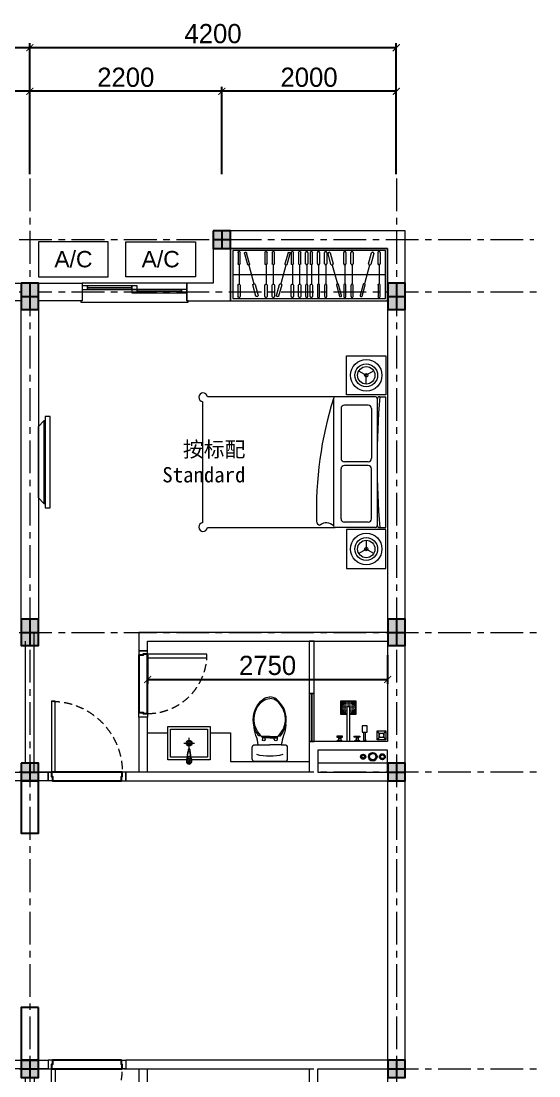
# Model space of a CAD drawing. Header units: inches. Extents: x -315689 to -186947, y -1261464 to -1173043.
# Drawn here: x -224692 to -218758, y -1187270 to -1175184 of the extents above; entities that cross this region are included whole.
import ezdxf

# ---------------------------------------------------------------- set-up
doc = ezdxf.new("R2010")
doc.units = ezdxf.units.IN
doc.header["$LTSCALE"] = 30
doc.header["$MEASUREMENT"] = 0
doc.linetypes.add('CENTER-1', pattern=[10, 6.25, -1.25, 1.25, -1.25])
doc.linetypes.add('HIDDEN', pattern=[9.525, 6.35, -3.175])
doc.layers.get('Defpoints').update_dxf_attribs({"color": 140, "lineweight": 0})
for name, color, linetype, lineweight in [('200mm Colum', 1, 'Continuous', 0), ('200mm Wall', 7, 'Continuous', 20), ('A-WALL', 7, 'Continuous', 0), ('A-WALL-4-20', 252, 'Continuous', 0), ('B-WINDOW 2', 142, 'Continuous', 0), ('C-DOOR', 45, 'Continuous', 0), ('D-FURNITURES-COUNTER-CABINET', 40, 'Continuous', 0), ('E- FIXTURES-TOILET', 251, 'Continuous', 0), ('E-FIXTURES-KITCHEN', 251, 'Continuous', 0), ('floor', 1, 'Continuous', 18), ('Grid-Line', 1, 'CENTER-1', 5), ('Symbol-Template', 251, 'Continuous', 0), ('TEXT2', 7, 'Continuous', 25)]:
    doc.layers.add(name, color=color, linetype=linetype, lineweight=lineweight)
doc.layers.add('A-dims', color=7, linetype='Continuous')
doc.styles.add('Annotative', font='arial.ttf')
doc.styles.add('cordia.shx', font='cordia.shx')
doc.styles.get("Standard").update_dxf_attribs({"font": 'arial.ttf'})
doc.dimstyles.new('ISO 100', dxfattribs={"dimscale": 100, "dimtxt": 2.2, "dimasz": 0.8, "dimexe": 0.5, "dimexo": 0.5, "dimgap": 0.5, "dimtad": 1, "dimdec": 0, "dimzin": 0, "dimdsep": 46, "dimtxsty": 'cordia.shx', "dimblk": 'ARCHTICK', "dimcen": 0.09, "dimclrd": 6, "dimclre": 6, "dimclrt": 256, "dimadec": 0, "dimazin": 0, "dimtfac": 1, "dimtdec": 0, "dimtix": 1, "dimtmove": 2, "dimatfit": 3, "dimfxl": 1, "dimtolj": 1, "dimtzin": 0, "dimarcsym": 0})

# ---------------------------------------------------------------- blocks, each defined once
blk = doc.blocks.new('AR-TV_Flat-A')
for points in [[(25, -525), (85, -525), (85, 525), (25, 525)], [(-50, 410), (10, 475), (10, -475), (-50, -410)], [(10, -475), (25, -475), (25, 475), (10, 475)]]:
    blk.add_lwpolyline(points, close=True)
blk = doc.blocks.new('AR-Bed-Sub-Room_Flat-A')
for p, q in [((-332, 1045), (-245, 995)), ((-158, 1045), (-245, 995)), ((-245, 895), (-245, 995)), ((-600, 750), (-2064, 750)), ((-620, 730), (-620, -730)), ((-140, 750), (-600, 750)), ((-120, 730), (-120, -730)), ((-90, 750), (-20, 750)), ((-20, -750), (-20, 750)), ((-2120, 694), (-2120, -694)), ((-534, 614), (-534, 44)), ((-224, 654), (-494, 654)), ((-184, 614), (-184, 44)), ((-120, 720), (-120, -720)), ((-224, 4), (-494, 4)), ((-534, -648), (-534, -78)), ((-224, -38), (-494, -38)), ((-184, -648), (-184, -78)), ((-224, -688), (-494, -688)), ((-2064, -750), (-600, -750)), ((-140, -750), (-600, -750)), ((-90, -750), (-20, -750)), ((-245, -895), (-245, -995)), ((-332, -1045), (-245, -995)), ((-158, -1045), (-245, -995))]:
    blk.add_line(p, q)
for points in [[(-470, 770), (-470, 1220), (-20, 1220), (-20, 770)], [(-470, -770), (-470, -1220), (-20, -1220), (-20, -770)]]:
    blk.add_lwpolyline(points, close=True)
for centre, radius in [((-245, 995), 180), ((-245, 995), 130), ((-245, 995), 100), ((-245, 995), 20), ((-245, -995), 180), ((-245, -995), 130), ((-245, -995), 100), ((-245, -995), 20)]:
    blk.add_circle(centre, radius)
for centre, radius, start, end in [((-2114, 744), 50.2, 6.6955, 263.3045), ((3424, -545), 4240, 162.4998, 181.8358), ((-600, 730), 20, 90, 180), ((-140, 730), 20, 0, 90), ((9270, 0), 9390, 175.4188, 184.5812), ((-90, 720), 30, 90, 180), ((-494, 614), 40, 90, 180), ((-224, 614), 40, 0, 90), ((-494, 44), 40, 180, 270), ((-224, 44), 40, 270, 0), ((-494, -78), 40, 90, 180), ((-224, -78), 40, 0, 90), ((-2114, -744), 50.2, 96.6955, 353.3045), ((-774, -680), 40, 181.4499, 268.6847), ((-703, -814), 118, 45.0954, 127.3906), ((-494, -648), 40, 180, 270), ((-224, -648), 40, 270, 0), ((-90, -720), 30, 180, 270), ((-600, -730), 20, 180, 270), ((-140, -730), 20, 270, 0)]:
    blk.add_arc(centre, radius, start, end)
blk = doc.blocks.new('AR-HANG-QUEEN-VILLA')
at = {"color": 0}
for p, q in [((-462, 265), (-462, 133)), ((-446, 274), (-454, 274)), ((-438, 133), (-438, 265)), ((-257, 260), (-292, 132)), ((-267, 126), (-233, 253)), ((-240, 264), (-246, 266)), ((-154, 265), (-154, 133)), ((-138, 274), (-144, 274)), ((-128, 133), (-128, 265)), ((-70, 265), (-70, 133)), ((-54, 274), (-62, 274)), ((-46, 133), (-46, 265)), ((-21, 253), (13, 126)), ((-8, 266), (-14, 264)), ((38, 132), (3, 260)), ((148, 265), (148, 133)), ((164, 274), (158, 274)), ((174, 133), (174, 265)), ((232, 265), (232, 133)), ((248, 274), (240, 274)), ((256, 133), (256, 265)), ((366, 265), (366, 133)), ((382, 274), (376, 274)), ((392, 133), (392, 265)), ((-454, 124), (-446, 124)), ((-450, -101), (-450, 124)), ((-285, 121), (-279, 119)), ((-144, 124), (-138, 124)), ((-141, -101), (-141, 124)), ((-62, 124), (-54, 124)), ((-58, -101), (-58, 124)), ((25, 119), (31, 121)), ((158, 124), (164, 124)), ((161, -101), (161, 124)), ((240, 124), (248, 124)), ((244, -101), (244, 124)), ((376, 124), (382, 124)), ((379, -101), (379, 124)), ((-340, -97), (-282, 120)), ((86, -97), (28, 120)), ((-462, -242), (-462, -110)), ((-454, -101), (-446, -101)), ((-438, -110), (-438, -242)), ((-389, -230), (-355, -103)), ((-330, -109), (-365, -237)), ((-343, -96), (-337, -98)), ((-154, -242), (-154, -110)), ((-144, -101), (-138, -101)), ((-128, -110), (-128, -242)), ((-70, -242), (-70, -110)), ((-62, -101), (-54, -101)), ((-46, -110), (-46, -242)), ((111, -237), (76, -109)), ((83, -98), (89, -96)), ((101, -103), (135, -230)), ((148, -242), (148, -110)), ((158, -101), (164, -101)), ((174, -110), (174, -242)), ((232, -242), (232, -110)), ((240, -101), (248, -101)), ((256, -110), (256, -242)), ((366, -242), (366, -110)), ((376, -101), (382, -101)), ((392, -110), (392, -242)), ((-376, -243), (-382, -241)), ((128, -241), (122, -243)), ((-446, -251), (-454, -251)), ((-138, -251), (-144, -251)), ((-54, -251), (-62, -251)), ((164, -251), (158, -251)), ((248, -251), (240, -251)), ((382, -251), (376, -251))]:
    blk.add_line(p, q, dxfattribs=at)
for centre, start, end in [((-454, 265), 90, 180), ((-446, 265), 0, 90), ((-249, 257), 75, 165), ((-242, 255), 345, 75), ((-144, 265), 90, 180), ((-138, 265), 0, 90), ((-62, 265), 90, 180), ((-54, 265), 0, 90), ((-12, 255), 105, 195), ((-5, 257), 15, 105), ((158, 265), 90, 180), ((164, 265), 0, 90), ((240, 265), 90, 180), ((248, 265), 0, 90), ((376, 265), 90, 180), ((382, 265), 0, 90), ((-454, 133), 180, 270), ((-446, 133), 270, 0), ((-283, 130), 165, 255), ((-276, 128), 255, 345), ((-144, 133), 180, 270), ((-138, 133), 270, 0), ((-62, 133), 180, 270), ((-54, 133), 270, 0), ((22, 128), 195, 285), ((29, 130), 285, 15), ((158, 133), 180, 270), ((164, 133), 270, 0), ((240, 133), 180, 270), ((248, 133), 270, 0), ((376, 133), 180, 270), ((382, 133), 270, 0), ((-454, -110), 90, 180), ((-446, -110), 0, 90), ((-346, -105), 75, 165), ((-339, -107), 345, 75), ((-144, -110), 90, 180), ((-138, -110), 0, 90), ((-62, -110), 90, 180), ((-54, -110), 0, 90), ((85, -107), 105, 195), ((92, -105), 15, 105), ((158, -110), 90, 180), ((164, -110), 0, 90), ((240, -110), 90, 180), ((248, -110), 0, 90), ((376, -110), 90, 180), ((382, -110), 0, 90), ((-380, -232), 165, 255), ((-373, -234), 255, 345), ((119, -234), 195, 285), ((126, -232), 285, 15), ((-454, -242), 180, 270), ((-446, -242), 270, 0), ((-144, -242), 180, 270), ((-138, -242), 270, 0), ((-62, -242), 180, 270), ((-54, -242), 270, 0), ((158, -242), 180, 270), ((164, -242), 270, 0), ((240, -242), 180, 270), ((248, -242), 270, 0), ((376, -242), 180, 270), ((382, -242), 270, 0)]:
    blk.add_arc(centre, 9, start, end, dxfattribs=at)
blk = doc.blocks.new('AR-Sub-Room-Wardrobe_Flat-A')
at = {"layer": 'Symbol-Template'}
blk.add_line((-1775, -300), (-25, -300), dxfattribs=at)
for points in [[(-1800, -600), (0, -600), (0, 0), (-1800, 0)], [(-1775, -575), (-25, -575), (-25, -25), (-1775, -25)]]:
    blk.add_lwpolyline(points, close=True, dxfattribs=at)
at = {"layer": 'Symbol-Template', "xscale": -1, "rotation": 180}
blk.add_blockref('AR-HANG-QUEEN-VILLA', (-1252, -288), dxfattribs=at)
at = {"layer": 'Symbol-Template', "rotation": 180}
blk.add_blockref('AR-HANG-QUEEN-VILLA', (-548, -288), dxfattribs=at)
blk = doc.blocks.new('AR-Drain-Tiolet-Area_Flat-A')
at = {"color": 0, "ltscale": 800}
for p, q in [((-120, -20), (-95, -45)), ((-95, -95), (-120, -120)), ((-45, -45), (-20, -20)), ((-45, -95), (-20, -120))]:
    blk.add_line(p, q, dxfattribs=at)
for points in [[(-20, -20), (-20, -120), (-120, -120), (-120, -20)], [(-45, -45), (-45, -95), (-95, -95), (-95, -45)]]:
    blk.add_lwpolyline(points, close=True, dxfattribs=at)
blk.add_circle((-70, -70), 25, dxfattribs=at)
blk = doc.blocks.new('AR-Shower_Flat-A')
at = {"color": 0}
for p, q in [((-12, 0), (-12, -388)), ((13, -388), (13, 0)), ((-133, -50), (-105, -50)), ((-113, -38), (-113, -13)), ((-113, -38), (-88, -38)), ((-111, -40), (-111, -38)), ((-111, -40), (-90, -40)), ((-105, -50), (-105, -40)), ((-95, -50), (-95, -40)), ((-90, -40), (-90, -38)), ((-88, -38), (-88, -13)), ((88, -38), (88, -13)), ((113, -38), (88, -38)), ((90, -40), (90, -38)), ((111, -40), (90, -40)), ((95, -50), (95, -40)), ((105, -50), (105, -40)), ((133, -50), (105, -50)), ((111, -40), (111, -38)), ((113, -38), (113, -13)), ((179, -16), (179, -105)), ((198, -16), (198, -105))]:
    blk.add_line(p, q, dxfattribs=at)
at = {"color": 0, "ltscale": 0.4}
for p, q in [((-80, -373), (-30, -322)), ((-80, -367), (-35, -322)), ((-80, -358), (-45, -322)), ((-80, -352), (-50, -322)), ((-80, -343), (-60, -322)), ((-80, -337), (-65, -322)), ((80, -373), (30, -322)), ((80, -367), (35, -322)), ((80, -358), (45, -322)), ((80, -352), (50, -322)), ((80, -343), (60, -322)), ((80, -337), (65, -322)), ((-80, -402), (-30, -452)), ((-80, -408), (-35, -452)), ((-80, -417), (-45, -452)), ((-80, -423), (-50, -452)), ((-80, -432), (-60, -452)), ((-80, -438), (-65, -452)), ((80, -402), (30, -452)), ((80, -408), (35, -452)), ((80, -417), (45, -452)), ((80, -423), (50, -452)), ((80, -432), (60, -452)), ((80, -438), (65, -452))]:
    blk.add_line(p, q, dxfattribs=at)
at = {"color": 0}
for points in [[(-123, -13), (-77, -13), (-77, 0), (-123, 0)], [(77, -13), (123, -13), (123, 0), (77, 0)], [(216, -180), (160, -180), (160, -105), (216, -105)]]:
    blk.add_lwpolyline(points, close=True, dxfattribs=at)
for points in [[(-95, -50), (-68, -50), (-68, -60), (-133, -60), (-133, -50), (-105, -50)], [(95, -50), (68, -50), (68, -60), (133, -60), (133, -50), (105, -50)]]:
    blk.add_lwpolyline(points, dxfattribs=at)
blk.add_lwpolyline([(13, -312), (85, -312, -0.414214), (90, -318), (90, -458, -0.414214), (85, -462), (-85, -462, -0.414214), (-90, -458), (-90, -318, -0.414214), (-85, -312), (-12, -312)], format="xyb", dxfattribs=at)
at = {"color": 0, "ltscale": 0.4}
blk.add_lwpolyline([(13, -318), (80, -318, -0.414214), (85, -322), (85, -452, -0.414214), (80, -458), (-80, -458, -0.414214), (-85, -452), (-85, -322, -0.414214), (-80, -318), (-12, -318)], format="xyb", dxfattribs=at)
blk.add_lwpolyline([(13, -322), (80, -322), (80, -452), (-80, -452), (-80, -322), (-12, -322)], dxfattribs=at)
at = {"color": 0}
for centre in [(-100, -55), (100, -55)]:
    blk.add_circle(centre, 5, dxfattribs=at)
at = {"color": 0, "ltscale": 0.4}
for centre in [(-75, -327), (-75, -342), (-75, -357), (-60, -327), (-60, -342), (-60, -357), (-45, -327), (-45, -342), (-45, -357), (-30, -327), (-30, -342), (-30, -357), (-15, -327), (-15, -342), (-15, -357), (15, -327), (15, -342), (15, -357), (30, -327), (30, -342), (30, -357), (45, -327), (45, -342), (45, -357), (60, -327), (60, -342), (60, -357), (75, -327), (75, -342), (75, -357), (-75, -372), (-75, -388), (-75, -402), (-75, -417), (-75, -432), (-75, -447), (-60, -372), (-60, -388), (-60, -402), (-60, -417), (-60, -432), (-60, -447), (-45, -372), (-45, -388), (-45, -402), (-45, -417), (-45, -432), (-45, -447), (-30, -372), (-30, -388), (-30, -402), (-30, -417), (-30, -432), (-30, -447), (-15, -372), (-15, -388), (-15, -402), (-15, -417), (-15, -432), (-15, -447), (0, -402), (0, -417), (0, -432), (0, -447), (15, -372), (15, -388), (15, -402), (15, -417), (15, -432), (15, -447), (30, -372), (30, -388), (30, -402), (30, -417), (30, -432), (30, -447), (45, -372), (45, -388), (45, -402), (45, -417), (45, -432), (45, -447), (60, -372), (60, -388), (60, -402), (60, -417), (60, -432), (60, -447), (75, -372), (75, -388), (75, -402), (75, -417), (75, -432), (75, -447)]:
    blk.add_circle(centre, 2.5, dxfattribs=at)
at = {"color": 0}
for centre, radius, start, end in [((188, -16), 12.5, 319.3242, 221.3083), ((188, -16), 9.5, 356.2923, 183.935), ((0, -388), 12.5, 180, 0)]:
    blk.add_arc(centre, radius, start, end, dxfattribs=at)
at = {"color": 0, "extrusion": (0, 0, -1)}
for start_param, end_param in [(-0.928631, 0), (3.141593, 4.070224)]:
    blk.add_ellipse((-100, -50), major_axis=(-5, 0), ratio=0.24875, start_param=start_param, end_param=end_param, dxfattribs=at)
at = {"color": 0}
for start_param, end_param in [(0, 0.928631), (2.212962, 3.141593)]:
    blk.add_ellipse((100, -50), major_axis=(-5, 0), ratio=0.24875, start_param=start_param, end_param=end_param, dxfattribs=at)
blk = doc.blocks.new('_ArchTick')
at = {"color": 0, "linetype": 'ByBlock', "const_width": 0.15}
blk.add_lwpolyline([(-0.5, -0.5), (0.5, 0.5)], dxfattribs=at)
blk = doc.blocks.new('*D69')
at = {"layer": '200mm Wall', "color": 6, "lineweight": -2, "transparency": 16777216}
for p, q in [((-223242, -1182448), (-223242, -1182778)), ((-220492, -1182448), (-220492, -1182778)), ((-223242, -1182728), (-220492, -1182728))]:
    blk.add_line(p, q, dxfattribs=at)
at = {"layer": 'Defpoints', "color": 0, "transparency": 16777216}
for p in [(-223242, -1182398), (-220492, -1182398), (-220492, -1182728)]:
    blk.add_point(p, dxfattribs=at)
at = {"layer": '200mm Wall', "color": 6, "lineweight": -2, "transparency": 16777216, "xscale": 80, "yscale": 80, "zscale": 80, "rotation": 180}
blk.add_blockref('_ArchTick', (-223242, -1182728), dxfattribs=at)
at = {"layer": '200mm Wall', "color": 6, "lineweight": -2, "transparency": 16777216, "xscale": 80, "yscale": 80, "zscale": 80}
blk.add_blockref('_ArchTick', (-220492, -1182728), dxfattribs=at)
at = {"layer": '200mm Wall', "transparency": 16777216, "insert": (-221867, -1182568), "char_height": 220, "attachment_point": 5, "style": 'cordia.shx'}
blk.add_mtext('\\A1;2750', dxfattribs=at)
blk = doc.blocks.new('*D86')
at = {"layer": 'A-dims', "color": 6, "lineweight": -2, "transparency": 16777216}
for p, q in [((-222392, -1176939), (-222392, -1175939)), ((-220392, -1176939), (-220392, -1175939)), ((-220392, -1175989), (-222392, -1175989))]:
    blk.add_line(p, q, dxfattribs=at)
at = {"layer": 'Defpoints', "color": 0, "transparency": 16777216}
for p in [(-222392, -1175989), (-222392, -1176989), (-220392, -1176989)]:
    blk.add_point(p, dxfattribs=at)
at = {"layer": 'A-dims', "color": 6, "lineweight": -2, "transparency": 16777216, "xscale": 80, "yscale": 80, "zscale": 80, "rotation": 180}
blk.add_blockref('_ArchTick', (-222392, -1175989), dxfattribs=at)
at = {"layer": 'A-dims', "color": 6, "lineweight": -2, "transparency": 16777216, "xscale": 80, "yscale": 80, "zscale": 80}
blk.add_blockref('_ArchTick', (-220392, -1175989), dxfattribs=at)
at = {"layer": 'A-dims', "transparency": 16777216, "insert": (-221392, -1175829), "char_height": 220, "attachment_point": 5, "style": 'cordia.shx'}
blk.add_mtext('\\A1;2000', dxfattribs=at)
blk = doc.blocks.new('*D87')
at = {"layer": 'A-dims', "color": 6, "lineweight": -2, "transparency": 16777216}
for p, q in [((-224592, -1176939), (-224592, -1175939)), ((-222392, -1176939), (-222392, -1175939)), ((-222392, -1175989), (-224592, -1175989))]:
    blk.add_line(p, q, dxfattribs=at)
at = {"layer": 'Defpoints', "color": 0, "transparency": 16777216}
for p in [(-224592, -1175989), (-224592, -1176989), (-222392, -1176989)]:
    blk.add_point(p, dxfattribs=at)
at = {"layer": 'A-dims', "color": 6, "lineweight": -2, "transparency": 16777216, "xscale": 80, "yscale": 80, "zscale": 80, "rotation": 180}
blk.add_blockref('_ArchTick', (-224592, -1175989), dxfattribs=at)
at = {"layer": 'A-dims', "color": 6, "lineweight": -2, "transparency": 16777216, "xscale": 80, "yscale": 80, "zscale": 80}
blk.add_blockref('_ArchTick', (-222392, -1175989), dxfattribs=at)
at = {"layer": 'A-dims', "transparency": 16777216, "insert": (-223492, -1175829), "char_height": 220, "attachment_point": 5, "style": 'cordia.shx'}
blk.add_mtext('\\A1;2200', dxfattribs=at)
blk = doc.blocks.new('*D88')
at = {"layer": 'A-dims', "color": 6, "lineweight": -2, "transparency": 16777216}
for p, q in [((-224592, -1176939), (-224592, -1175439)), ((-220392, -1176939), (-220392, -1175439)), ((-220392, -1175489), (-224592, -1175489))]:
    blk.add_line(p, q, dxfattribs=at)
at = {"layer": 'Defpoints', "color": 0, "transparency": 16777216}
for p in [(-224592, -1175489), (-224592, -1176989), (-220392, -1176989)]:
    blk.add_point(p, dxfattribs=at)
at = {"layer": 'A-dims', "color": 6, "lineweight": -2, "transparency": 16777216, "xscale": 80, "yscale": 80, "zscale": 80, "rotation": 180}
blk.add_blockref('_ArchTick', (-224592, -1175489), dxfattribs=at)
at = {"layer": 'A-dims', "color": 6, "lineweight": -2, "transparency": 16777216, "xscale": 80, "yscale": 80, "zscale": 80}
blk.add_blockref('_ArchTick', (-220392, -1175489), dxfattribs=at)
at = {"layer": 'A-dims', "transparency": 16777216, "insert": (-222492, -1175329), "char_height": 220, "attachment_point": 5, "style": 'cordia.shx'}
blk.add_mtext('\\A1;4200', dxfattribs=at)
blk = doc.blocks.new('*D89')
at = {"layer": 'A-dims', "color": 6, "lineweight": -2, "transparency": 16777216}
for p, q in [((-226792, -1176967), (-226792, -1175939)), ((-224592, -1176939), (-224592, -1175939)), ((-224592, -1175989), (-226792, -1175989))]:
    blk.add_line(p, q, dxfattribs=at)
at = {"layer": 'Defpoints', "color": 0, "transparency": 16777216}
for p in [(-226792, -1175989), (-226792, -1177017), (-224592, -1176989)]:
    blk.add_point(p, dxfattribs=at)
at = {"layer": 'A-dims', "color": 6, "lineweight": -2, "transparency": 16777216, "xscale": 80, "yscale": 80, "zscale": 80, "rotation": 180}
blk.add_blockref('_ArchTick', (-226792, -1175989), dxfattribs=at)
at = {"layer": 'A-dims', "color": 6, "lineweight": -2, "transparency": 16777216, "xscale": 80, "yscale": 80, "zscale": 80}
blk.add_blockref('_ArchTick', (-224592, -1175989), dxfattribs=at)
at = {"layer": 'A-dims', "transparency": 16777216, "insert": (-225692, -1175829), "char_height": 220, "attachment_point": 5, "style": 'cordia.shx'}
blk.add_mtext('\\A1;2200', dxfattribs=at)
blk = doc.blocks.new('*D91')
at = {"layer": 'A-dims', "color": 6, "lineweight": -2, "transparency": 16777216}
for p, q in [((-228792, -1176939), (-228792, -1175439)), ((-224592, -1176939), (-224592, -1175439)), ((-224592, -1175489), (-228792, -1175489))]:
    blk.add_line(p, q, dxfattribs=at)
at = {"layer": 'Defpoints', "color": 0, "transparency": 16777216}
for p in [(-228792, -1175489), (-228792, -1176989), (-224592, -1176989)]:
    blk.add_point(p, dxfattribs=at)
at = {"layer": 'A-dims', "color": 6, "lineweight": -2, "transparency": 16777216, "xscale": 80, "yscale": 80, "zscale": 80, "rotation": 180}
blk.add_blockref('_ArchTick', (-228792, -1175489), dxfattribs=at)
at = {"layer": 'A-dims', "color": 6, "lineweight": -2, "transparency": 16777216, "xscale": 80, "yscale": 80, "zscale": 80}
blk.add_blockref('_ArchTick', (-224592, -1175489), dxfattribs=at)
at = {"layer": 'A-dims', "transparency": 16777216, "insert": (-226692, -1175329), "char_height": 220, "attachment_point": 5, "style": 'cordia.shx'}
blk.add_mtext('\\A1;4200', dxfattribs=at)
blk = doc.blocks.new('AR-Single-Wood-Door-81cm-100-Frame_Flat-A')
at = {"color": 0}
for points in [[(-445, 0), (-445, -100), (-405, -100), (-405, -50), (-395, -50), (-395, 0), (-405, 0), (-405, 0), (-445, 0)], [(445, 0), (445, -100), (405, -100), (405, -50), (395, -50), (395, 0), (405, 0), (405, 0), (445, 0)], [(-405, -100), (-365, -100), (-365, -910), (-405, -910)]]:
    blk.add_lwpolyline(points, close=True, dxfattribs=at)
at = {"color": 0, "linetype": 'HIDDEN', "ltscale": 0.5}
blk.add_arc((-405, -100), 810, 270, 0, dxfattribs=at)
blk = doc.blocks.new('AR-Single-Wood-Door-68cm-100-Frame_Flat-A')
at = {"color": 0}
for points in [[(-340, 100), (-300, 100), (-300, 780), (-340, 780)], [(-340, 50), (-340, 100), (-380, 100), (-380, 0), (-330, 0), (-330, 50)], [(340, 50), (340, 100), (380, 100), (380, 0), (330, 0), (330, 50)]]:
    blk.add_lwpolyline(points, close=True, dxfattribs=at)
at = {"color": 0, "linetype": 'HIDDEN', "ltscale": 0.5}
blk.add_arc((-340, 100), 680, 0, 90, dxfattribs=at)
blk = doc.blocks.new('AR-Hing-Alu-Window-120cm-200-Frame_Flat-A')
at = {"color": 0}
for points in [[(-540, -30), (-600, -30), (-600, -70), (-540, -70)], [(-30, -30), (-540, -30), (-540, -70), (-30, -70)], [(30, -30), (-30, -30), (-30, -70), (30, -70)], [(30, -70), (-30, -70), (-30, -110), (30, -110)], [(540, -70), (30, -70), (30, -110), (540, -110)], [(600, -70), (540, -70), (540, -110), (600, -110)]]:
    blk.add_lwpolyline(points, close=True, dxfattribs=at)
for points in [[(-540, -47.5), (-30, -47.5)], [(-540, -52.5), (-30, -52.5)], [(30, -87.5), (540, -87.5)], [(30, -92.5), (540, -92.5)]]:
    blk.add_lwpolyline(points, dxfattribs=at)
blk = doc.blocks.new('200mm Column')
blk.add_point((0, 0))
at = {"color": 1, "linetype": 'ByBlock'}
blk.add_wipeout([(100, -100), (-100, -100), (-100, 100), (100, 100)], dxfattribs=at)
blk = doc.blocks.new('zhu2')
at = {"lineweight": 25}
blk.add_hatch(color=5, dxfattribs=at).paths.add_polyline_path([(704694, -104492), (704694, -104792), (704894, -104792), (704894, -104492)])
at = {"color": 5, "lineweight": 25}
for p, q in [((704794, -104492), (704794, -104792)), ((704694, -104642), (704894, -104642))]:
    blk.add_line(p, q, dxfattribs=at)
blk.add_lwpolyline([(704694, -104492), (704694, -104792), (704894, -104792), (704894, -104492), (704694, -104492)], dxfattribs=at)
blk = doc.blocks.new('zhu1')
at = {"lineweight": 25}
blk.add_hatch(color=7, dxfattribs=at).paths.add_polyline_path([(703739, -104407), (703739, -104607), (703939, -104607), (703939, -104407)])
at = {"color": 7, "lineweight": 25}
for p, q in [((703839, -104407), (703839, -104607)), ((703739, -104507), (703939, -104507))]:
    blk.add_line(p, q, dxfattribs=at)
blk.add_lwpolyline([(703739, -104407), (703739, -104607), (703939, -104607), (703939, -104407), (703739, -104407)], dxfattribs=at)
blk = doc.blocks.new('jgzhuzjd')
at = {"color": 3, "lineweight": 25}
for name, p in [('zhu2', (-415512, 114503)), ('zhu2', (-415512, 110653)), ('zhu1', (-414557, 108918)), ('zhu1', (-414557, 105518))]:
    blk.add_blockref(name, p, dxfattribs=at)
blk = doc.blocks.new('AR-Toilet_Flat-A')
at = {"color": 0}
for p, q in [((-308, 94), (-291, 85)), ((-291, 52), (-291, 85)), ((-291, 85), (-273, 85)), ((-273, 52), (-291, 52)), ((-291, 0), (-291, 52)), ((-291, 0), (-291, -52)), ((-308, -94), (-291, -85)), ((-291, -52), (-291, -85)), ((-273, -52), (-291, -52)), ((-291, -85), (-273, -85))]:
    blk.add_line(p, q, dxfattribs=at)
for points in [[(-500, 189, 0.230343), (-734, 76, 0.16845), (-760, 0, 2.883082)], [(-315, 101, 0.434217), (-710, 85, 0.182634), (-741, 0, 2.693815)], [(-443, 183, 0.048023), (-500, 189, 0.16845)], [(-212, -172, 0.414214), (-183, -201), (-49, -201, 0.414214), (-20, -172), (-20, 0), (-20, 172, 0.414214), (-49, 201), (-183, 201, 0.414214), (-212, 172), (-212, 132, -0.052345), (-319, 158, 0.071131), (-443, 183, 0.160777)], [(-413, 176, 0.026594), (-443, 183, 0.16845)], [(-315, 124, 0.094048), (-413, 176, 0.16845)], [(-315, 101), (-315, 124, 0.416606)], [(-212, 132), (-212, 0, 0.414214)], [(-308, 94, 0.008985), (-315, 101, 0.182634)], [(-308, 0), (-308, 94, 0.008985)], [(-308, 0), (-308, -94, -0.444938)], [(-212, -132), (-212, 0, -0.414214)], [(-500, -189, -0.230343), (-734, -76, -0.16845), (-760, 0, -2.883082)], [(-315, -101, -0.434217), (-710, -85, -0.182634), (-741, 0, -2.693815)], [(-308, -94, -0.008985), (-315, -101, -0.182634)], [(-315, -101), (-315, -124, -0.416606)], [(-443, -183, -0.048023), (-500, -189, -0.16845)], [(-443, -183, 0.071131), (-319, -158, -0.052345), (-212, -132), (-212, -172, 0.414214)], [(-425, -179, -0.015301), (-443, -183, -0.16845)], [(-315, -124, -0.105447), (-425, -179, -0.16845)]]:
    blk.add_lwpolyline(points, format="xyb", dxfattribs=at)
for centre, radius, start, end in [((-668, 0), 588, 0.028, 14.6712), ((-273, 69), 16.3, 270, 90), ((-273, -69), 16.3, 270, 90), ((-668, 0), 588, 345.3288, 359.972)]:
    blk.add_arc(centre, radius, start, end, dxfattribs=at)
blk = doc.blocks.new('sink for narrow stand')
at = {"layer": 'E- FIXTURES-TOILET'}
for p, q in [((78190, -418615), (78190, -418736)), ((78251, -418675), (78129, -418675))]:
    blk.add_line(p, q, dxfattribs=at)
for points in [[(77947, -418485), (78162, -418485)], [(78218, -418485), (78432, -418485), (78432, -418865), (77947, -418865), (77947, -418485)], [(78214, -418515), (78402, -418515), (78402, -418835), (77977, -418835), (77977, -418515), (78166, -418515)]]:
    blk.add_lwpolyline(points, dxfattribs=at)
for points in [[(78202, -418590), (78204, -418578, 0.090943), (78206, -418572), (78212, -418530), (78217, -418497), (78220, -418466, 0.413838), (78190, -418436, 0.413838), (78160, -418466), (78163, -418497), (78168, -418530), (78174, -418572, 0.090943), (78176, -418578), (78178, -418590, 0.482882)], [(78163, -418497, -0.462811), (78190, -418466, -0.462811), (78217, -418497)], [(78168, -418495, -0.414214), (78190, -418474, -0.685598)], [(78168, -418495), (78178, -418569, 0.389882), (78190, -418579, 1.391857)], [(78212, -418495, 0.414214), (78190, -418474, 0.685598)], [(78212, -418495), (78202, -418569, -0.389882), (78190, -418579, -1.391857)], [(78204, -418578, -0.245866), (78190, -418588, -0.245866), (78176, -418578)], [(78178, -418590), (78179, -418598, 0.409667), (78190, -418608, 0.409667), (78201, -418598), (78202, -418590)], [(78178, -418590, 0.389882), (78190, -418600, 0.230616), (78199, -418596, 0.146126), (78202, -418590)]]:
    blk.add_lwpolyline(points, format="xyb", dxfattribs=at)
for centre, radius in [((78190, -418508), 19), ((78190, -418452), 14.3), ((78190, -418508), 12), ((78190, -418452), 8.9), ((78190, -418675), 32.7), ((78190, -418675), 21.2)]:
    blk.add_circle(centre, radius, dxfattribs=at)
blk = doc.blocks.new('2nd')
for points in [[(-223242, -1182438), (-223292, -1182438), (-223292, -1182448), (-223342, -1182448), (-223342, -1183108), (-223292, -1183108), (-223292, -1183118), (-223242, -1183118)], [(-223532, -1183788), (-224342, -1183788), (-224342, -1183838), (-224332, -1183838), (-224332, -1183888), (-223542, -1183888), (-223542, -1183838), (-223532, -1183838)], [(-223542, -1187088), (-224332, -1187088), (-224332, -1187138), (-224342, -1187138), (-224342, -1187188), (-223532, -1187188), (-223532, -1187138), (-223542, -1187138)]]:
    blk.add_lwpolyline(points, close=True)
for centre, radius in [((-220772, -1183613), 25), ((-220772, -1183613), 20), ((-220662, -1183613), 45), ((-220662, -1183613), 40), ((-220552, -1183613), 30), ((-220552, -1183613), 25)]:
    blk.add_circle(centre, radius)
at = {"layer": 'A-WALL'}
for points in [[(-220292, -1177588), (-220392, -1177588), (-222492, -1177588), (-222492, -1178188), (-222792, -1178188), (-222792, -1178388), (-222292, -1178388), (-222292, -1177788), (-220492, -1177788), (-220492, -1182188), (-223342, -1182188), (-223342, -1182398), (-223242, -1182398), (-223242, -1182288), (-220492, -1182288), (-220492, -1183438), (-221392, -1183438), (-221392, -1183788), (-223242, -1183788), (-223242, -1183158), (-223342, -1183158), (-223342, -1183788), (-223492, -1183788), (-223492, -1183888), (-220492, -1183888), (-220492, -1187088), (-223492, -1187088), (-223492, -1187188), (-223342, -1187188), (-223342, -1188018)], [(-223242, -1188018), (-223242, -1187188), (-221392, -1187188), (-221392, -1187538)], [(-220292, -1183688), (-220292, -1183688), (-220292, -1177588)], [(-224692, -1178388), (-225192, -1178388), (-225192, -1178188), (-224592, -1178188), (-223992, -1178188), (-223992, -1178388), (-224492, -1178388)], [(-224692, -1183888), (-224802, -1183888), (-224802, -1183788), (-224642, -1183788), (-224642, -1182188)], [(-220492, -1183788), (-220492, -1183538), (-221292, -1183538), (-221292, -1183788), (-220492, -1183788)], [(-224542, -1183788), (-224382, -1183788), (-224382, -1183888), (-224492, -1183888)], [(-220292, -1187088), (-220292, -1187088), (-220292, -1183888)], [(-224642, -1188988), (-224642, -1187188), (-224802, -1187188), (-224802, -1187088), (-224692, -1187088)], [(-224492, -1187088), (-224492, -1187088), (-224382, -1187088), (-224382, -1187188), (-224542, -1187188), (-224542, -1188988)], [(-220492, -1187188), (-220492, -1187438), (-221292, -1187438), (-221292, -1187188), (-220492, -1187188)]]:
    blk.add_lwpolyline(points, dxfattribs=at)
at = {"layer": 'A-WALL-4-20'}
blk.add_lwpolyline([(-222792, -1178188), (-223992, -1178188), (-223992, -1178388), (-224007, -1178388), (-224007, -1178403), (-222777, -1178403), (-222777, -1178388), (-222792, -1178388)], close=True, dxfattribs=at)
at = {"layer": 'D-FURNITURES-COUNTER-CABINET', "ltscale": 50}
for points in [[(-223242, -1183338), (-223009, -1183338)], [(-222524, -1183338), (-222292, -1183338), (-222292, -1183668), (-221392, -1183668)]]:
    blk.add_lwpolyline(points, dxfattribs=at)
at = {"layer": 'E- FIXTURES-TOILET', "ltscale": 0.2}
for points in [[(-224492, -1178113), (-223692, -1178113), (-223692, -1177713), (-224492, -1177713)], [(-222692, -1178113), (-223492, -1178113), (-223492, -1177713), (-222692, -1177713)]]:
    blk.add_lwpolyline(points, close=True, dxfattribs=at)
at = {"layer": 'E-FIXTURES-KITCHEN'}
for points in [[(-221332, -1182288), (-221392, -1182288), (-221392, -1182888), (-221332, -1182888)], [(-221392, -1183438), (-221332, -1183438), (-221332, -1182888), (-221392, -1182888)]]:
    blk.add_lwpolyline(points, close=True, dxfattribs=at)
blk.add_lwpolyline([(-220492, -1183688), (-221292, -1183688)], dxfattribs=at)
at = {"layer": 'floor', "color": 4}
blk.add_lwpolyline([(-221367, -1183438), (-221357, -1183438), (-221357, -1182888), (-221367, -1182888)], close=True, dxfattribs=at)
at = {"color": 3, "lineweight": 25}
blk.add_blockref('zhu1', (-926231, -1073181), dxfattribs=at)
at = {"color": 1, "rotation": 180}
blk.add_blockref('sink for narrow stand', (-144577, -1602133), dxfattribs=at)
at = {"layer": 'B-WINDOW 2'}
blk.add_blockref('AR-Hing-Alu-Window-120cm-200-Frame_Flat-A', (-223392, -1178188), dxfattribs=at)
at = {"layer": 'C-DOOR', "rotation": 270}
blk.add_blockref('AR-Single-Wood-Door-68cm-100-Frame_Flat-A', (-223342, -1182778), dxfattribs=at)
at = {"layer": 'C-DOOR', "xscale": -1, "rotation": 180}
blk.add_blockref('AR-Single-Wood-Door-81cm-100-Frame_Flat-A', (-223937, -1183888), dxfattribs=at)
at = {"layer": 'C-DOOR'}
blk.add_blockref('AR-Single-Wood-Door-81cm-100-Frame_Flat-A', (-223937, -1187088), dxfattribs=at)
at = {"layer": 'E- FIXTURES-TOILET', "xscale": -1.000000000000001, "rotation": 90}
blk.add_blockref('AR-Toilet_Flat-A', (-221842, -1183688), dxfattribs=at)
at = {"layer": 'E- FIXTURES-TOILET', "ltscale": 0.2, "char_height": 187.5, "width": 376.88, "attachment_point": 5}
for insert in [(-224092, -1177913), (-223092, -1177913)]:
    blk.add_mtext('A/C', dxfattribs=dict(at, insert=insert))
at = {"layer": 'TEXT2', "color": 22, "true_color": 0xe02606, "insert": (-222121, -1180003), "char_height": 175, "attachment_point": 3, "style": 'Annotative'}
blk.add_mtext('{\\fSimSun|b0|i0|c134|p2;按标配\\fSimSun|b0|i0|c0|p2;\\PStandard}', dxfattribs=at)
at = {"layer": '200mm Colum', "xscale": -1}
for p in [(-224592, -1178288), (-220392, -1178288), (-224592, -1182188), (-220392, -1182188), (-224592, -1183788), (-220392, -1183788), (-224592, -1187188), (-220392, -1187188)]:
    blk.add_blockref('200mm Column', p, dxfattribs=at)
for points in [[(-224492, -1183888), (-224692, -1183888), (-224692, -1184488), (-224492, -1184488)], [(-224492, -1186488), (-224692, -1186488), (-224692, -1187088), (-224492, -1187088)]]:
    blk.add_lwpolyline(points, close=True)
at = {"layer": '200mm Wall'}
for p, q in [((-224692, -1182188), (-224692, -1178388)), ((-224492, -1178388), (-224492, -1182188)), ((-224542, -1183788), (-224542, -1182188))]:
    blk.add_line(p, q, dxfattribs=at)
for p in [(-513873, -1188199), (-509673, -1188199)]:
    blk.add_blockref('jgzhuzjd', p, dxfattribs=at)

msp = doc.modelspace()

# ---------------------------------------------------------------- linework, layer by layer
at = {"layer": 'Grid-Line', "ltscale": 2}
for p, q in [((-224591.6, -1176988.6), (-224591.6, -1197687.9)), ((-220391.6, -1176988.6), (-220391.6, -1197687.9)), ((-230112.5, -1177687.9), (-218815, -1177687.9)), ((-230112.5, -1178287.9), (-218758.1, -1178287.9)), ((-230112.5, -1182187.9), (-218758.1, -1182187.9)), ((-230112.5, -1183787.9), (-218758.1, -1183787.9)), ((-230112.5, -1187187.9), (-218758.1, -1187187.9))]:
    msp.add_line(p, q, dxfattribs=at)

# ---------------------------------------------------------------- block references
msp.add_blockref('AR-Sub-Room-Wardrobe_Flat-A', (-220491.6, -1177787.9))
at = {"layer": 'E-FIXTURES-KITCHEN', "xscale": -1, "rotation": 180}
msp.add_blockref('AR-Shower_Flat-A', (-220941.6, -1183437.9), dxfattribs=at)
at = {"layer": 'E-FIXTURES-KITCHEN', "rotation": 270}
msp.add_blockref('AR-Drain-Tiolet-Area_Flat-A', (-220491.6, -1183437.9), dxfattribs=at)
at = {"layer": 'Symbol-Template'}
for name, p in [('AR-Bed-Sub-Room_Flat-A', (-220491.6, -1180237.9)), ('AR-TV_Flat-A', (-224441.6, -1180237.9))]:
    msp.add_blockref(name, p, dxfattribs=at)

# ---------------------------------------------------------------- dimensions: what is measured, and where the dimension line sits
at = {"layer": '200mm Wall'}
dim = msp.add_aligned_dim(p1=(-223241.6, -1182397.9), p2=(-220491.6, -1182397.9), distance=-330.5, dimstyle='ISO 100', dxfattribs=at)
dim.commit()
dim.dimension.update_dxf_attribs({"geometry": '*D69', "text_midpoint": (-221866.6, -1182568.4)})
at = {"layer": 'A-dims'}
for base, p1, p2, picture, middle in [((-228791.6, -1175488.6), (-224591.6, -1176988.6), (-228791.6, -1176988.6), '*D91', (-226691.6, -1175328.6)), ((-224591.6, -1175488.6), (-220391.6, -1176988.6), (-224591.6, -1176988.6), '*D88', (-222491.6, -1175328.6)), ((-226791.6, -1175988.6), (-224591.6, -1176988.6), (-226791.6, -1177017.5), '*D89', (-225691.6, -1175828.6)), ((-224591.6, -1175988.6), (-222391.6, -1176988.6), (-224591.6, -1176988.6), '*D87', (-223491.6, -1175828.6)), ((-222391.6, -1175988.6), (-220391.6, -1176988.6), (-222391.6, -1176988.6), '*D86', (-221391.6, -1175828.6))]:
    dim = msp.add_linear_dim(base=base, p1=p1, p2=p2, angle=180, dimstyle='ISO 100', dxfattribs=at)
    dim.commit()
    dim.dimension.update_dxf_attribs({"geometry": picture, "text_midpoint": middle})

# ---------------------------------------------------------------- next in the draw order: block references
msp.add_blockref('2nd', (0, 0))

doc.saveas('drawing.dxf')
